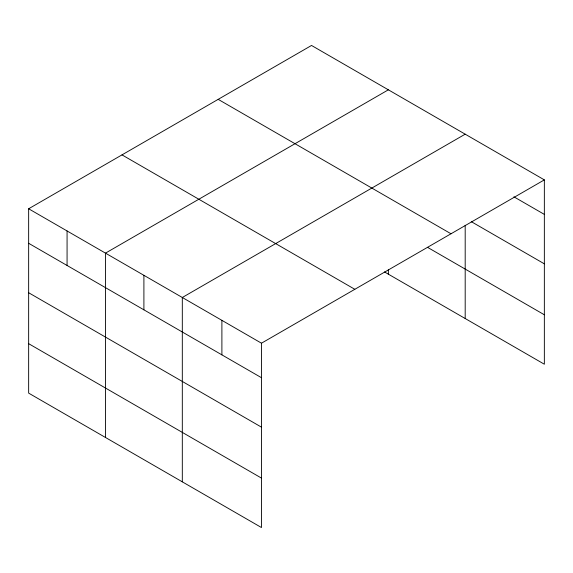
<?xml version="1.0" encoding="UTF-8"?>
<svg xmlns="http://www.w3.org/2000/svg" width="573" height="573" viewBox="0 0 573 573"><rect width="100%" height="100%" fill="white"/><g stroke="black" fill="none" stroke-linecap="round" stroke-linejoin="round"><path stroke-width="0.86" d="M28.65 208.773L261.474 343.198L261.474 527.54L28.65 393.121L28.65 208.773L311.526 45.46L544.35 179.879L544.35 364.227L384.512 271.946M388.358 89.818L105.482 253.137L105.482 437.478M465.19 134.175L182.314 297.494L182.314 481.836M261.474 343.198L544.35 179.879M513.902 196.818L544.35 214.395M471.278 221.651L544.35 263.838M218.177 99.351L451.001 233.777M427.537 247.343L544.35 314.778M121.999 154.882L354.823 289.301M28.65 243.289L261.474 377.707M28.65 292.731L261.474 427.15M28.65 343.671L261.474 478.097M465.19 225.282L465.19 318.524M388.358 269.747L388.358 274.159M221.894 320.343L221.894 354.859M143.902 275.312L143.902 309.828M67.07 230.955L67.07 265.464"/></g></svg>
